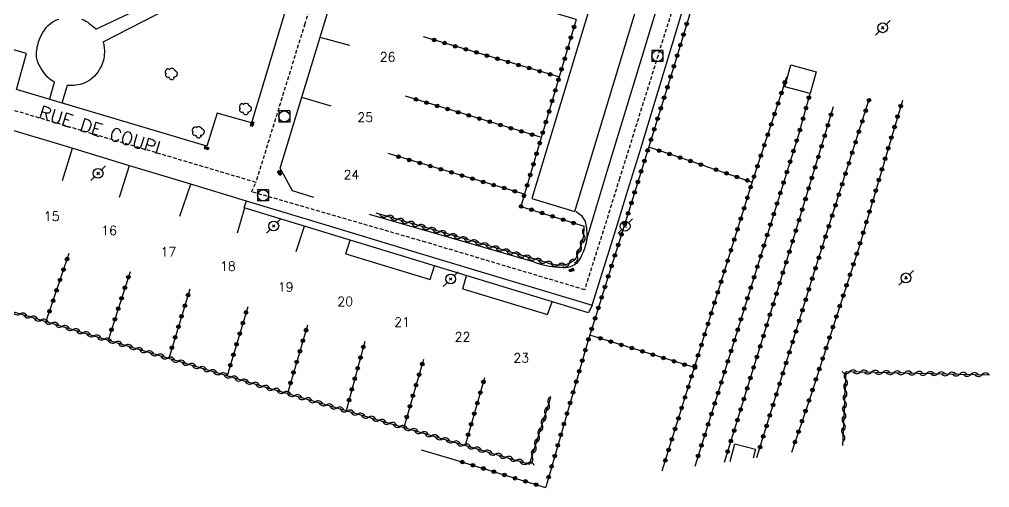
# Model space of a CAD drawing. Header units: millimetres. Extents: x 108019 to 109000, y 147057 to 148000.
# Drawn here: x 108867.9 to 109000, y 147403.8 to 147467.6 of the extents above; entities that cross this region are included whole.
import ezdxf
from ezdxf.enums import TextEntityAlignment as Align

# ---------------------------------------------------------------- set-up
doc = ezdxf.new("R2010")
doc.units = ezdxf.units.MM
doc.linetypes.add('DASHED', pattern=[0.75, 0.5, -0.25])
doc.layers.get('0').update_dxf_attribs({"linetype": 'CONTINUOUS'})
for name, color, linetype in [('W0001', 6, 'DASHED'), ('W0008', 7, 'CONTINUOUS'), ('W0014', 7, 'CONTINUOUS'), ('W0017', 7, 'CONTINUOUS'), ('W0104', 1, 'CONTINUOUS'), ('W0300', 7, 'CONTINUOUS'), ('W0310', 3, 'CONTINUOUS'), ('W0323', 7, 'CONTINUOUS'), ('W0333', 7, 'CONTINUOUS'), ('W0401', 7, 'CONTINUOUS'), ('W0420', 7, 'CONTINUOUS'), ('W0473', 7, 'CONTINUOUS'), ('W0989', 7, 'CONTINUOUS'), ('W0991', 7, 'CONTINUOUS')]:
    doc.layers.add(name, color=color, linetype=linetype)
doc.styles.get("Standard").update_dxf_attribs({"font": 'romans.shx', "width": 0.85})

# ---------------------------------------------------------------- blocks, each defined once
blk = doc.blocks.new('T300')
for p, q in [((-0.8, 0.51), (-0.86, 0.34)), ((-0.86, 0.34), (-0.86, 0.17)), ((-0.86, 0.17), (-0.74, 0.06)), ((-0.69, 0.63), (-0.8, 0.51)), ((-0.8, -0.06), (-0.74, 0.06)), ((-0.74, 0.06), (-0.69, 0.11)), ((-0.57, 0.69), (-0.69, 0.63)), ((-0.46, 0.69), (-0.57, 0.69)), ((-0.29, 0.63), (-0.46, 0.69)), ((-0.29, 0.63), (-0.17, 0.74)), ((-0.23, 0.57), (-0.29, 0.63)), ((-0.17, 0.74), (-0.06, 0.8)), ((-0.06, 0.8), (0.06, 0.8)), ((0.06, 0.8), (0.23, 0.74)), ((0.23, 0.74), (0.34, 0.63)), ((0.34, 0.63), (0.4, 0.51)), ((0.46, 0.46), (0.34, 0.46)), ((0.4, 0.51), (0.4, 0.46)), ((0.57, 0.4), (0.46, 0.46)), ((0.57, 0.4), (0.69, 0.29)), ((0.69, 0.29), (0.74, 0.17)), ((0.74, 0.06), (0.69, -0.17)), ((0.74, 0.17), (0.74, 0.06)), ((-0.8, -0.17), (-0.8, -0.06)), ((-0.8, -0.23), (-0.8, -0.17)), ((-0.74, -0.34), (-0.8, -0.23)), ((-0.69, -0.4), (-0.74, -0.34)), ((-0.51, -0.46), (-0.69, -0.4)), ((-0.4, -0.46), (-0.51, -0.46)), ((-0.4, -0.46), (-0.34, -0.46)), ((-0.34, -0.46), (-0.34, -0.4)), ((-0.34, -0.51), (-0.34, -0.46)), ((-0.29, -0.63), (-0.34, -0.51)), ((-0.17, -0.74), (-0.29, -0.63)), ((-0.06, -0.8), (-0.17, -0.74)), ((0.06, -0.8), (-0.06, -0.8)), ((0.17, -0.74), (0.06, -0.8)), ((0.23, -0.69), (0.17, -0.74)), ((0.29, -0.46), (0.23, -0.46)), ((0.29, -0.63), (0.23, -0.69)), ((0.46, -0.4), (0.29, -0.46)), ((0.34, -0.51), (0.29, -0.63)), ((0.34, -0.51), (0.34, -0.46)), ((0.57, -0.34), (0.46, -0.4)), ((0.63, -0.29), (0.57, -0.34)), ((0.69, -0.17), (0.63, -0.29))]:
    blk.add_line(p, q)
blk = doc.blocks.new('T473')
for p, q in [((-0.166667, 0.166667), (0.166667, -0.166667)), ((-0.166667, -0.166667), (0.166667, 0.166667)), ((0.500001, 0.500001), (1.000002, 1.000002)), ((-1.000002, -1.000002), (-0.500001, -0.500001))]:
    blk.add_line(p, q)
blk.add_ellipse((0, 0), major_axis=(0.471405, 0.471405), ratio=1, start_param=5.4977871438, end_param=11.780972451)
blk = doc.blocks.new('T420')
for p, q in [((0.75, 0.75), (-0.75, 0.75)), ((-0.75, 0.75), (-0.75, -0.75)), ((0.75, 0.75), (0.75, -0.75)), ((0.75, -0.75), (-0.75, -0.75))]:
    blk.add_line(p, q)
blk.add_ellipse((0, 0), major_axis=(-0.53, 0.53), ratio=1, start_param=3.926991, end_param=10.210176)
blk = doc.blocks.new('T401')
for p, q in [((-0.3, 0.3), (0, 0.3)), ((-0.3, -0.25), (-0.3, 0.3)), ((-0.3, 0.15), (0, 0.15)), ((-0.3, 0), (0, 0)), ((0, 0.3), (0, -0.25)), ((-0.3, -0.15), (0, -0.15)), ((-0.3, -0.25), (-0.3, -0.3)), ((-0.3, -0.3), (0, -0.3)), ((0, -0.3), (0, -0.25))]:
    blk.add_line(p, q)
blk = doc.blocks.new('t323o')
at = {"color": 0, "linetype": 'Continuous'}
for radius in [0.25, 0.15]:
    blk.add_circle((0, 0), radius, dxfattribs=at)
blk = doc.blocks.new('t310o')
at = {"color": 0, "linetype": 'Continuous'}
for centre, start, end in [((-0.5, 0.38), 216.8699, 323.1304), ((0.5, -0.37), 36.8699, 143.1303)]:
    blk.add_arc(centre, 0.625, start, end, dxfattribs=at)

msp = doc.modelspace()

# ---------------------------------------------------------------- linework, layer by layer
at = {"layer": 'W0001'}
for points in [[(108867.57, 147530.12), (108887.18, 147523.95), (108920.6, 147513.32), (108951.45, 147504.3), (108965.35, 147500.03), (108956.63, 147468.45), (108949.62, 147445.96), (108944.86, 147430.79), (108923.21, 147437.27), (108899.5, 147444.14), (108900.08, 147445.42)], [(108872.3, 147503.3), (108914.42, 147491.69), (108906.74, 147467), (108900.08, 147445.42)], [(108900.08, 147445.42), (108859.07, 147457.61), (108865.47, 147480)]]:
    msp.add_lwpolyline(points, dxfattribs=at)
at = {"layer": 'W0008'}
msp.add_lwpolyline([(108863.87, 147464.37), (108873.23, 147495.31), (108877.79, 147494.05), (108879.34, 147498.62), (108905.56, 147490.67), (108904.26, 147486.01), (108908.85, 147484.58), (108899.47, 147453.51), (108894.79, 147454.83), (108893.39, 147450.33), (108867.49, 147458.07), (108868.84, 147462.99)], close=True, dxfattribs=at)
for points in [[(108903.41, 147447.35), (108916.04, 147488.9), (108918.26, 147496.34), (108909.68, 147498.96), (108908.61, 147495.52)], [(108961.97, 147492.61), (108960.76, 147488.8), (108959.56, 147484.98), (108958.37, 147481.16), (108957.19, 147477.35), (108954.13, 147467.4), (108951.09, 147457.45), (108948.07, 147447.49), (108945.08, 147437.52)], [(108945.88, 147428.68), (108947.51, 147433.9), (108949.13, 147439.13), (108950.74, 147444.36), (108952.35, 147449.59), (108954.28, 147455.9), (108956.2, 147462.21), (108958.11, 147468.52), (108960.02, 147474.83), (108961.41, 147479.43), (108962.79, 147484.04), (108964.16, 147488.65), (108965.53, 147493.26)], [(108907.98, 147443.34), (108905.08, 147444.27), (108903.41, 147447.35)], [(108937.9, 147434.59), (108915.57, 147441.05)], [(108945.17, 147437.87), (108945.09, 147437.37), (108944.98, 147436.88), (108944.84, 147436.4), (108944.66, 147435.93), (108944.48, 147435.53), (108944.28, 147435.12), (108944.03, 147434.73), (108943.73, 147434.39), (108943.47, 147434.19), (108943.19, 147434.03), (108942.89, 147433.91), (108942.58, 147433.82), (108942.25, 147433.77), (108941.91, 147433.78), (108941.58, 147433.81), (108941.25, 147433.84), (108940.85, 147433.88), (108940.45, 147433.92), (108940.05, 147433.98), (108939.65, 147434.05), (108939.2, 147434.16), (108938.76, 147434.29), (108938.32, 147434.43), (108937.9, 147434.59)]]:
    msp.add_lwpolyline(points, dxfattribs=at)
at = {"layer": 'W0014'}
for points in [[(108878.29, 147466.28), (108884.39, 147469.15), (108881.75, 147474.47)], [(108892.01, 147471.11), (108879.26, 147464.52)], [(108872.67, 147459.09), (108872.55, 147459.15), (108872.42, 147459.21), (108872.3, 147459.29), (108872.19, 147459.36), (108872.03, 147459.49), (108871.87, 147459.62), (108871.72, 147459.76), (108871.58, 147459.91), (108871.38, 147460.15), (108871.19, 147460.4), (108871.02, 147460.66), (108870.86, 147460.93), (108870.67, 147461.25), (108870.5, 147461.58), (108870.35, 147461.93), (108870.25, 147462.29), (108870.22, 147462.52), (108870.2, 147462.75), (108870.2, 147462.98), (108870.22, 147463.21), (108870.24, 147463.43), (108870.28, 147463.66), (108870.32, 147463.88), (108870.37, 147464.1), (108870.49, 147464.55), (108870.66, 147464.99), (108870.86, 147465.42), (108871.09, 147465.83), (108871.3, 147466.16), (108871.53, 147466.49), (108871.8, 147466.8), (108872.1, 147467.07), (108872.45, 147467.3), (108872.83, 147467.49), (108873.23, 147467.64)], [(108876.32, 147467.65), (108876.69, 147467.52), (108876.94, 147467.39), (108877.18, 147467.23), (108877.4, 147467.06), (108877.63, 147466.89), (108877.8, 147466.75), (108877.97, 147466.61), (108878.13, 147466.46), (108878.29, 147466.31)], [(108879.26, 147464.52), (108879.31, 147464.36), (108879.36, 147464.19), (108879.39, 147464.02), (108879.42, 147463.86), (108879.44, 147463.67), (108879.45, 147463.49), (108879.45, 147463.31), (108879.45, 147463.13), (108879.44, 147462.86), (108879.42, 147462.58), (108879.38, 147462.31), (108879.33, 147462.04), (108879.26, 147461.79), (108879.16, 147461.55), (108879.06, 147461.31), (108878.94, 147461.08), (108878.76, 147460.75), (108878.56, 147460.44), (108878.34, 147460.14), (108878.1, 147459.86), (108877.8, 147459.6), (108877.49, 147459.35), (108877.15, 147459.14), (108876.8, 147458.96), (108876.48, 147458.84), (108876.16, 147458.76), (108875.83, 147458.7), (108875.5, 147458.65), (108875.29, 147458.62), (108875.08, 147458.6), (108874.87, 147458.59), (108874.65, 147458.59), (108874.59, 147458.59), (108874.52, 147458.6), (108874.45, 147458.61), (108874.38, 147458.62)], [(108872.04, 147456.8), (108872.67, 147459.12)], [(108874.38, 147458.62), (108873.68, 147456.22)], [(108866.66, 147452.64), (108874.68, 147450.2), (108882.7, 147447.77), (108890.72, 147445.34), (108898.74, 147442.91), (108910.53, 147439.35), (108922.31, 147435.79), (108934.09, 147432.23), (108945.88, 147428.68)], [(108898.5, 147441.96), (108898.79, 147442.89)], [(108945.38, 147427.65), (108898.5, 147441.96)], [(108945.86, 147428.69), (108945.38, 147427.65)]]:
    msp.add_lwpolyline(points, dxfattribs=at)
at = {"layer": 'W0017'}
for points in [[(108912.88, 147464.08), (108908.82, 147465.17)], [(108910.33, 147455.81), (108906.33, 147456.96)], [(108873.74, 147445.68), (108875.12, 147450.07)], [(108881.53, 147443.41), (108882.89, 147447.71)], [(108889.72, 147440.8), (108891.24, 147445.18)], [(108898.54, 147441.94), (108897.54, 147438.52)], [(108905.58, 147435.99), (108906.69, 147439.46)], [(108912.34, 147435.67), (108912.92, 147437.56)], [(108912.34, 147435.67), (108923.8, 147432.21), (108924.39, 147434.06)], [(108928.28, 147430.92), (108928.76, 147432.72)], [(108928.28, 147430.92), (108939.79, 147427.41), (108940.43, 147429.16)]]:
    msp.add_lwpolyline(points, dxfattribs=at)
at = {"layer": 'W0104'}
for points in [[(108943.54, 147441.46), (108954.2, 147476.7), (108948.32, 147478.48), (108937.66, 147443.24)], [(108976.36, 147460.47), (108975.55, 147457.51), (108972.1, 147458.45), (108972.91, 147461.42)]]:
    msp.add_lwpolyline(points, close=True, dxfattribs=at)
for points in [[(108964.67, 147407.42), (108965.3, 147409.83)], [(108965.3, 147409.83), (108968.14, 147409.08), (108967.82, 147407.87)], [(108922.59, 147408.99), (108926.77, 147407.78), (108926.75, 147407.73)]]:
    msp.add_lwpolyline(points, dxfattribs=at)
at = {"layer": 'W0310'}
for points in [[(108851.26, 147442.63), (108848.52, 147433.32), (108899.13, 147418.19), (108937.36, 147407.03), (108940.23, 147416.1)], [(108939.81, 147434.45), (108916.48, 147441.23)], [(108939.81, 147434.45), (108940.07, 147434.39), (108940.33, 147434.33), (108940.6, 147434.28), (108940.86, 147434.24), (108941.12, 147434.21), (108941.37, 147434.19), (108941.63, 147434.17), (108941.89, 147434.18), (108942.11, 147434.21), (108942.32, 147434.25), (108942.53, 147434.31), (108942.74, 147434.4), (108942.98, 147434.53), (108943.22, 147434.68), (108943.45, 147434.85), (108943.64, 147435.06), (108943.81, 147435.34), (108943.93, 147435.64), (108944.02, 147435.95), (108944.12, 147436.24), (108944.27, 147436.61), (108944.42, 147436.99), (108944.55, 147437.37), (108944.66, 147437.75), (108944.71, 147438.03), (108944.74, 147438.31), (108944.76, 147438.59), (108944.78, 147438.87), (108944.79, 147439.02), (108944.79, 147439.16), (108944.79, 147439.3), (108944.78, 147439.45)], [(108980, 147409.6), (108980.48, 147419.64), (109000, 147419.2)]]:
    msp.add_lwpolyline(points, dxfattribs=at)
at = {"layer": 'W0323'}
for points in [[(108963.53, 147482.83), (108957.22, 147461.92), (108950.73, 147441.07), (108945.39, 147424.08), (108939.55, 147403.92), (108939.53, 147403.85)], [(108943.72, 147467.59), (108925.31, 147473.12)], [(108943.72, 147467.59), (108936.18, 147442.15), (108944.78, 147439.45)], [(108941.35, 147459.77), (108922.91, 147465.24)], [(108955.4, 147406.11), (108955.81, 147407.44), (108967.74, 147445.67), (108972.39, 147459.81)], [(108938.82, 147451.59), (108920.46, 147457.14)], [(108974.2, 147452.64), (108975.55, 147457.51)], [(108963.89, 147407.31), (108972.88, 147436.43), (108977.62, 147452), (108978.74, 147455.74)], [(108968.29, 147407.94), (108976.11, 147433.14), (108983.62, 147456.73)], [(108988.12, 147456.56), (108982.18, 147436.49), (108975.41, 147415.73), (108973.03, 147408.61)], [(108974.2, 147452.64), (108962.78, 147415.98), (108959.84, 147406.74)], [(108961.33, 147447.62), (108953.58, 147450.22)], [(108936.61, 147443.83), (108918.09, 147449.34)], [(108961.33, 147447.62), (108967.68, 147445.46)], [(108874.63, 147435.74), (108871.5, 147426.45)], [(108882.95, 147433.25), (108879.97, 147423.92)], [(108891.09, 147430.86), (108888.21, 147421.45)], [(108898.97, 147428.46), (108896.17, 147419.07)], [(108907.12, 147425.98), (108904.37, 147416.66)], [(108914.92, 147423.73), (108912.37, 147414.32)], [(108959.95, 147420.14), (108945.56, 147424.62)], [(108922.91, 147421.3), (108920.21, 147412.04)], [(108931.23, 147418.79), (108928.57, 147409.6)], [(108926.77, 147407.78), (108939.53, 147403.85)], [(108932.47, 147405.99), (108932.48, 147406.02)]]:
    msp.add_lwpolyline(points, dxfattribs=at)
at = {"layer": 'W0333'}
msp.add_lwpolyline([(108943.71, 147441.46), (108944.44, 147440.92), (108944.92, 147440.1), (108945.11, 147439.17), (108945.17, 147438.29), (108945.17, 147437.87)], dxfattribs=at)

# ---------------------------------------------------------------- block references
at = {"layer": 'W0300'}
for p in [(108888.61, 147460.18), (108898.7, 147455.41), (108892.28, 147452.25)]:
    msp.add_blockref('T300', p, dxfattribs=at)
at = {"layer": 'W0310'}
for p, rotation in [((108917.92, 147440.81), 163.796109654375), ((108917.92, 147440.81), 163.7961096547126), ((108919.36, 147440.4), 163.796109654375), ((108919.36, 147440.4), 163.7961096547126), ((108920.8, 147439.98), 163.796109654375), ((108920.8, 147439.98), 163.7961096547126), ((108922.24, 147439.56), 163.796109654375), ((108922.24, 147439.56), 163.7961096547126), ((108923.68, 147439.14), 163.796109654375), ((108923.68, 147439.14), 163.7961096547126), ((108925.12, 147438.72), 163.796109654375), ((108925.12, 147438.72), 163.7961096547126), ((108926.56, 147438.3), 163.796109654375), ((108926.56, 147438.3), 163.7961096547126), ((108928, 147437.88), 163.796109654375), ((108928, 147437.88), 163.7961096547126), ((108944.74, 147438.24), 83.50836000070588), ((108944.74, 147438.24), 83.50836000065806), ((108929.44, 147437.47), 163.796109654375), ((108929.44, 147437.47), 163.7961096547126), ((108930.88, 147437.05), 163.796109654375), ((108930.88, 147437.05), 163.7961096547126), ((108932.32, 147436.63), 163.796109654375), ((108932.32, 147436.63), 163.7961096547126), ((108944.34, 147436.8), 68.18877080231482), ((108944.34, 147436.8), 68.1887708026438), ((108933.76, 147436.21), 163.796109654375), ((108933.76, 147436.21), 163.7961096547126), ((108935.2, 147435.79), 163.796109654375), ((108935.2, 147435.79), 163.7961096547126), ((108936.64, 147435.37), 163.796109654375), ((108936.64, 147435.37), 163.7961096547126), ((108943.83, 147435.39), 68.60247697447254), ((108943.83, 147435.39), 68.60247697470987), ((108938.08, 147434.95), 163.796109654375), ((108938.08, 147434.95), 163.7961096547126), ((108939.52, 147434.54), 163.796109654375), ((108939.52, 147434.54), 163.7961096547126), ((108941.28, 147434.19), 354.1302217615837), ((108941.28, 147434.19), 354.1302217619454), ((108942.75, 147434.4), 27.24144839652701), ((108942.75, 147434.4), 27.24144839567697), ((108867.96, 147427.5), 343.3549832112735), ((108867.96, 147427.5), 343.3549832107583), ((108869.4, 147427.08), 343.3549832112735), ((108869.4, 147427.08), 343.3549832107583), ((108870.84, 147426.65), 343.3549832112735), ((108870.84, 147426.65), 343.3549832107583), ((108872.27, 147426.22), 343.3549832112735), ((108872.27, 147426.22), 343.3549832107583), ((108873.71, 147425.79), 343.3549832112735), ((108873.71, 147425.79), 343.3549832107583), ((108875.15, 147425.36), 343.3549832112735), ((108875.15, 147425.36), 343.3549832107583), ((108876.59, 147424.93), 343.3549832112735), ((108876.59, 147424.93), 343.3549832107583), ((108878.02, 147424.5), 343.3549832112735), ((108878.02, 147424.5), 343.3549832107583), ((108879.46, 147424.07), 343.3549832112735), ((108879.46, 147424.07), 343.3549832107583), ((108880.9, 147423.64), 343.3549832112735), ((108880.9, 147423.64), 343.3549832107583), ((108882.33, 147423.21), 343.3549832112735), ((108882.33, 147423.21), 343.3549832107583), ((108883.77, 147422.78), 343.3549832112735), ((108883.77, 147422.78), 343.3549832107583), ((108885.21, 147422.35), 343.3549832112735), ((108885.21, 147422.35), 343.3549832107583), ((108886.65, 147421.92), 343.3549832112735), ((108886.65, 147421.92), 343.3549832107583), ((108888.08, 147421.49), 343.3549832112735), ((108888.08, 147421.49), 343.3549832107583), ((108889.52, 147421.06), 343.3549832112735), ((108889.52, 147421.06), 343.3549832107583), ((108890.96, 147420.63), 343.3549832112735), ((108890.96, 147420.63), 343.3549832107583), ((108892.39, 147420.2), 343.3549832112735), ((108892.39, 147420.2), 343.3549832107583), ((108893.83, 147419.77), 343.3549832112735), ((108893.83, 147419.77), 343.3549832107583), ((108895.27, 147419.34), 343.3549832112735), ((108895.27, 147419.34), 343.3549832107583), ((108980.93, 147419.63), 358.7134639230226), ((108980.93, 147419.63), 358.7134639231896), ((108982.43, 147419.59), 358.7134639230226), ((108982.43, 147419.59), 358.7134639231896), ((108983.93, 147419.56), 358.7134639230226), ((108983.93, 147419.56), 358.7134639231896), ((108985.43, 147419.52), 358.7134639230226), ((108985.43, 147419.52), 358.7134639231896), ((108986.93, 147419.49), 358.7134639230226), ((108986.93, 147419.49), 358.7134639231896), ((108896.71, 147418.91), 343.3549832112735), ((108896.71, 147418.91), 343.3549832107583), ((108898.14, 147418.48), 343.3549832112735), ((108898.14, 147418.48), 343.3549832107583), ((108899.58, 147418.06), 343.7362272212405), ((108899.58, 147418.06), 343.736227221753), ((108980.43, 147418.59), 87.27747089872976), ((108980.43, 147418.59), 87.27747089860975), ((108988.43, 147419.46), 358.7134639230226), ((108988.43, 147419.46), 358.7134639231896), ((108989.93, 147419.42), 358.7134639230226), ((108989.93, 147419.42), 358.7134639231896), ((108991.43, 147419.39), 358.7134639230226), ((108991.43, 147419.39), 358.7134639231896), ((108992.93, 147419.36), 358.7134639230226), ((108992.93, 147419.36), 358.7134639231896), ((108994.43, 147419.32), 358.7134639230226), ((108994.43, 147419.32), 358.7134639231896), ((108995.93, 147419.29), 358.7134639230226), ((108995.93, 147419.29), 358.7134639231896), ((108997.43, 147419.26), 358.7134639230226), ((108997.43, 147419.26), 358.7134639231896), ((108998.93, 147419.22), 358.7134639230226), ((108998.93, 147419.22), 358.7134639231896), ((108901.02, 147417.64), 343.7362272212405), ((108901.02, 147417.64), 343.736227221753), ((108902.46, 147417.22), 343.7362272212405), ((108902.46, 147417.22), 343.736227221753), ((108903.9, 147416.8), 343.7362272212405), ((108903.9, 147416.8), 343.736227221753), ((108980.36, 147417.1), 87.27747089872976), ((108980.36, 147417.1), 87.27747089860975), ((108905.34, 147416.38), 343.7362272212405), ((108905.34, 147416.38), 343.736227221753), ((108906.78, 147415.95), 343.7362272212405), ((108906.78, 147415.95), 343.736227221753), ((108908.22, 147415.53), 343.7362272212405), ((108908.22, 147415.53), 343.736227221753), ((108939.97, 147415.28), 72.44147295690823), ((108939.97, 147415.28), 72.4414729573909), ((108980.28, 147415.6), 87.27747089872976), ((108980.28, 147415.6), 87.27747089860975), ((108909.66, 147415.11), 343.7362272212405), ((108909.66, 147415.11), 343.736227221753), ((108911.1, 147414.69), 343.7362272212405), ((108911.1, 147414.69), 343.736227221753), ((108912.54, 147414.27), 343.7362272212405), ((108912.54, 147414.27), 343.736227221753), ((108939.52, 147413.85), 72.44147295690823), ((108939.52, 147413.85), 72.4414729573909), ((108980.21, 147414.1), 87.27747089872976), ((108980.21, 147414.1), 87.27747089860975), ((108913.98, 147413.85), 343.7362272212405), ((108913.98, 147413.85), 343.736227221753), ((108915.42, 147413.43), 343.7362272212405), ((108915.42, 147413.43), 343.736227221753), ((108916.86, 147413.01), 343.7362272212405), ((108916.86, 147413.01), 343.736227221753), ((108939.06, 147412.42), 72.44147295690823), ((108939.06, 147412.42), 72.4414729573909), ((108980.14, 147412.6), 87.27747089872976), ((108980.14, 147412.6), 87.27747089860975), ((108918.3, 147412.59), 343.7362272212405), ((108918.3, 147412.59), 343.736227221753), ((108919.74, 147412.17), 343.7362272212405), ((108919.74, 147412.17), 343.736227221753), ((108921.18, 147411.75), 343.7362272212405), ((108921.18, 147411.75), 343.736227221753), ((108922.62, 147411.33), 343.7362272212405), ((108922.62, 147411.33), 343.736227221753), ((108938.61, 147410.99), 72.44147295690823), ((108938.61, 147410.99), 72.4414729573909), ((108980.07, 147411.1), 87.27747089872976), ((108980.07, 147411.1), 87.27747089860975), ((108924.06, 147410.91), 343.7362272212405), ((108924.06, 147410.91), 343.736227221753), ((108925.5, 147410.49), 343.7362272212405), ((108925.5, 147410.49), 343.736227221753), ((108926.94, 147410.07), 343.7362272212405), ((108926.94, 147410.07), 343.736227221753), ((108938.16, 147409.56), 72.44147295690823), ((108938.16, 147409.56), 72.4414729573909), ((108928.38, 147409.65), 343.7362272212405), ((108928.38, 147409.65), 343.736227221753), ((108929.82, 147409.23), 343.7362272212405), ((108929.82, 147409.23), 343.736227221753), ((108931.26, 147408.81), 343.7362272212405), ((108931.26, 147408.81), 343.736227221753), ((108932.7, 147408.39), 343.7362272212405), ((108932.7, 147408.39), 343.736227221753), ((108934.14, 147407.97), 343.7362272212405), ((108934.14, 147407.97), 343.736227221753), ((108935.58, 147407.55), 343.7362272212405), ((108935.58, 147407.55), 343.736227221753), ((108937.71, 147408.13), 72.44147295690823), ((108937.71, 147408.13), 72.4414729573909), ((108937.02, 147407.13), 343.7362272212405), ((108937.02, 147407.13), 343.736227221753)]:
    msp.add_blockref('t310o', p, dxfattribs=dict(at, rotation=rotation))
at = {"layer": 'W0323'}
for p, rotation in [((108943.42, 147466.58), 253.4905789007873), ((108958.75, 147466.99), 253.2032862883453), ((108924.35, 147464.82), 163.4777517469648), ((108925.79, 147464.39), 163.4777517469648), ((108942.99, 147465.14), 253.4905789007873), ((108958.31, 147465.55), 253.2032862883453), ((108927.23, 147463.96), 163.4777517469648), ((108928.67, 147463.54), 163.4777517469648), ((108930.11, 147463.11), 163.4777517469648), ((108942.56, 147463.7), 253.4905789007873), ((108957.88, 147464.11), 253.2032862883453), ((108931.54, 147462.68), 163.4777517469648), ((108932.98, 147462.26), 163.4777517469648), ((108934.42, 147461.83), 163.4777517469648), ((108942.14, 147462.26), 253.4905789007873), ((108957.45, 147462.68), 253.2032862883453), ((108935.86, 147461.4), 163.4777517469648), ((108937.3, 147460.98), 163.4777517469648), ((108938.73, 147460.55), 163.4777517469648), ((108941.71, 147460.82), 253.4905789007873), ((108957.01, 147461.24), 252.725015201286), ((108940.17, 147460.12), 163.4777517469648), ((108941.29, 147459.39), 253.4905789007873), ((108956.56, 147459.81), 252.725015201286), ((108940.86, 147457.95), 253.4905789007873), ((108956.12, 147458.38), 252.725015201286), ((108972.13, 147459.02), 71.82672949733538), ((108921.89, 147456.71), 163.1732064122354), ((108940.43, 147456.51), 253.4905789007873), ((108955.67, 147456.95), 252.725015201286), ((108971.66, 147457.6), 71.82672949733538), ((108975.4, 147456.97), 74.50255849943018), ((108983.58, 147456.6), 72.3357408521411), ((108923.33, 147456.27), 163.1732064122354), ((108924.76, 147455.84), 163.1732064122354), ((108926.2, 147455.4), 163.1732064122354), ((108955.22, 147455.51), 252.725015201286), ((108971.19, 147456.17), 71.82672949733538), ((108975, 147455.53), 74.50255849943018), ((108983.13, 147455.17), 72.3357408521411), ((108987.9, 147455.82), 253.5115823052322), ((108927.63, 147454.97), 163.1732064122354), ((108929.07, 147454.54), 163.1732064122354), ((108930.51, 147454.1), 163.1732064122354), ((108940.01, 147455.07), 253.4905789007873), ((108954.78, 147454.08), 252.725015201286), ((108970.72, 147454.75), 71.82672949733538), ((108974.6, 147454.08), 74.50255849943018), ((108978.41, 147454.64), 73.39055659069948), ((108987.47, 147454.38), 253.5115823052322), ((108931.94, 147453.67), 163.1732064122354), ((108933.38, 147453.23), 163.1732064122354), ((108934.81, 147452.8), 163.1732064122354), ((108939.58, 147453.63), 253.4905789007873), ((108954.33, 147452.65), 252.725015201286), ((108970.26, 147453.32), 71.82672949733538), ((108974.17, 147452.55), 252.6992158573065), ((108977.98, 147453.2), 73.39055659069948), ((108982.67, 147453.74), 72.3357408521411), ((108987.05, 147452.94), 253.5115823052322), ((108936.25, 147452.36), 163.1732064122354), ((108937.69, 147451.93), 163.1732064122354), ((108939.15, 147452.2), 253.4905789007873), ((108953.89, 147451.22), 252.725015201286), ((108969.79, 147451.9), 71.82672949733538), ((108977.55, 147451.76), 73.05520296449126), ((108982.21, 147452.31), 72.3357408521411), ((108986.62, 147451.51), 253.5115823052322), ((108938.73, 147450.76), 253.4905789007873), ((108969.32, 147450.47), 71.82672949733538), ((108973.73, 147451.12), 252.6992158573065), ((108977.11, 147450.33), 73.05520296449126), ((108981.76, 147450.88), 72.3357408521411), ((108986.19, 147450.07), 253.5115823052322), ((108919.52, 147448.91), 163.4461545902212), ((108938.3, 147449.32), 253.4905789007873), ((108953.44, 147449.78), 252.725015201286), ((108955, 147449.74), 161.4852644407299), ((108956.42, 147449.27), 161.4852644407299), ((108957.85, 147448.79), 161.4852644407299), ((108968.85, 147449.05), 71.82672949733538), ((108973.28, 147449.68), 252.6992158573065), ((108976.68, 147448.89), 73.05520296449126), ((108981.3, 147449.45), 72.3357408521411), ((108985.77, 147448.63), 253.5115823052322), ((108920.96, 147448.48), 163.4461545902212), ((108922.4, 147448.06), 163.4461545902212), ((108923.84, 147447.63), 163.4461545902212), ((108925.28, 147447.2), 163.4461545902212), ((108937.88, 147447.88), 253.4905789007873), ((108953, 147448.35), 252.725015201286), ((108959.27, 147448.32), 161.4852644407299), ((108960.69, 147447.84), 161.4852644407299), ((108968.38, 147447.62), 71.82672949733538), ((108972.83, 147448.25), 252.6992158573065), ((108976.24, 147447.46), 73.05520296449126), ((108980.85, 147448.02), 72.3357408521411), ((108926.71, 147446.77), 163.4461545902212), ((108928.15, 147446.35), 163.4461545902212), ((108929.59, 147445.92), 163.4461545902212), ((108937.45, 147446.44), 253.4905789007873), ((108952.55, 147446.92), 252.725015201286), ((108962.75, 147447.14), 341.1490102986749), ((108964.17, 147446.66), 341.1490102986749), ((108965.59, 147446.17), 341.1490102986749), ((108967.92, 147446.2), 71.82672949733538), ((108972.39, 147446.82), 252.6992158573065), ((108975.8, 147446.02), 73.05520296449126), ((108980.39, 147446.59), 72.3357408521411), ((108985.34, 147447.19), 253.5115823052322), ((108931.03, 147445.49), 163.4461545902212), ((108932.46, 147445.06), 163.4461545902212), ((108933.9, 147444.64), 163.4461545902212), ((108937.02, 147445), 253.4905789007873), ((108952.11, 147445.49), 252.725015201286), ((108967.01, 147445.69), 341.1490102986749), ((108967.46, 147444.77), 72.6603121731711), ((108971.94, 147445.39), 252.6992158573065), ((108975.36, 147444.59), 73.05520296449126), ((108979.94, 147445.16), 72.3357408521411), ((108984.92, 147445.75), 253.5115823052322), ((108935.34, 147444.21), 163.4461545902212), ((108936.6, 147443.57), 253.4905789007873), ((108951.66, 147444.06), 252.725015201286), ((108967.01, 147443.33), 72.6603121731711), ((108971.5, 147443.96), 252.6992158573065), ((108979.48, 147443.73), 72.3357408521411), ((108984.49, 147444.31), 253.5115823052322), ((108936.19, 147442.14), 342.5754929619134), ((108951.22, 147442.62), 252.725015201286), ((108971.05, 147442.52), 252.6992158573065), ((108974.93, 147443.15), 73.05520296449126), ((108979.03, 147442.3), 72.3357408521411), ((108984.07, 147442.88), 253.5115823052322), ((108937.63, 147441.69), 342.5754929619134), ((108939.06, 147441.24), 342.5754929619134), ((108940.49, 147440.79), 342.5754929619134), ((108950.77, 147441.19), 252.725015201286), ((108966.57, 147441.9), 72.6603121731711), ((108970.6, 147441.09), 252.6992158573065), ((108974.49, 147441.72), 73.05520296449126), ((108978.57, 147440.87), 72.3357408521411), ((108983.64, 147441.44), 253.5115823052322), ((108941.92, 147440.34), 342.5754929619134), ((108943.35, 147439.9), 342.5754929619134), ((108950.32, 147439.76), 252.531762108029), ((108966.12, 147440.47), 72.6603121731711), ((108970.16, 147439.66), 252.6992158573065), ((108974.05, 147440.28), 73.05520296449126), ((108978.12, 147439.44), 72.3357408521411), ((108983.21, 147440), 253.5115823052322), ((108949.87, 147438.33), 252.531762108029), ((108965.67, 147439.04), 72.6603121731711), ((108969.71, 147438.23), 252.6992158573065), ((108973.62, 147438.85), 73.05520296449126), ((108977.66, 147438.01), 72.3357408521411), ((108982.79, 147438.56), 253.5115823052322), ((108949.42, 147436.9), 252.531762108029), ((108965.23, 147437.61), 72.6603121731711), ((108969.27, 147436.8), 252.6992158573065), ((108973.18, 147437.41), 73.05520296449126), ((108982.36, 147437.12), 253.5115823052322), ((108948.97, 147435.47), 252.531762108029), ((108964.78, 147436.18), 72.6603121731711), ((108968.82, 147435.36), 252.6992158573065), ((108972.74, 147435.98), 72.84256861982591), ((108977.21, 147436.59), 72.3357408521411), ((108981.91, 147435.69), 251.9483669671615), ((108874.37, 147434.98), 251.389496201171), ((108948.52, 147434.04), 252.531762108029), ((108964.33, 147434.74), 72.6603121731711), ((108972.3, 147434.55), 72.84256861982591), ((108976.75, 147435.16), 72.3357408521411), ((108981.45, 147434.26), 251.9483669671615), ((108873.89, 147433.55), 251.389496201171), ((108963.88, 147433.31), 72.6603121731711), ((108968.37, 147433.93), 252.6992158573065), ((108971.85, 147433.11), 72.84256861982591), ((108976.3, 147433.73), 72.3357408521411), ((108980.99, 147432.84), 251.9483669671615), ((108873.41, 147432.13), 251.389496201171), ((108882.71, 147432.49), 252.2883088487082), ((108948.07, 147432.61), 252.531762108029), ((108963.44, 147431.88), 72.6603121731711), ((108967.93, 147432.5), 252.6992158573065), ((108971.41, 147431.68), 72.84256861982591), ((108975.85, 147432.3), 72.76749625912743), ((108980.52, 147431.41), 251.9483669671615), ((108872.94, 147430.71), 251.389496201171), ((108882.25, 147431.06), 252.2883088487082), ((108890.85, 147430.06), 252.9906116545523), ((108947.62, 147431.17), 252.531762108029), ((108962.99, 147430.45), 72.6603121731711), ((108967.48, 147431.07), 252.6992158573065), ((108970.97, 147430.25), 72.84256861982591), ((108975.4, 147430.86), 72.76749625912743), ((108872.46, 147429.29), 251.389496201171), ((108881.8, 147429.63), 252.2883088487082), ((108947.17, 147429.74), 252.531762108029), ((108962.54, 147429.02), 72.6603121731711), ((108967.03, 147429.63), 252.6992158573065), ((108970.53, 147428.81), 72.84256861982591), ((108974.96, 147429.43), 72.76749625912743), ((108980.06, 147429.99), 251.9483669671615), ((108871.98, 147427.87), 251.389496201171), ((108881.34, 147428.2), 252.2883088487082), ((108890.41, 147428.62), 252.9906116545523), ((108898.74, 147427.7), 253.3892823253809), ((108946.72, 147428.31), 252.531762108029), ((108962.1, 147427.58), 72.6603121731711), ((108966.59, 147428.2), 252.6992158573065), ((108970.08, 147427.38), 72.84256861982591), ((108974.52, 147428), 72.76749625912743), ((108979.59, 147428.56), 251.9483669671615), ((108880.88, 147426.77), 252.2883088487082), ((108889.97, 147427.19), 252.9906116545523), ((108898.31, 147426.26), 253.3892823253809), ((108946.27, 147426.88), 252.531762108029), ((108961.65, 147426.15), 72.6603121731711), ((108966.14, 147426.77), 252.6992158573065), ((108974.07, 147426.56), 72.76749625912743), ((108979.13, 147427.13), 251.9483669671615), ((108880.43, 147425.34), 252.2883088487082), ((108889.53, 147425.75), 252.9906116545523), ((108897.89, 147424.82), 253.3892823253809), ((108906.92, 147425.29), 253.5904938937256), ((108945.82, 147425.45), 252.531762108029), ((108965.7, 147425.34), 252.6992158573065), ((108969.64, 147425.95), 72.84256861982591), ((108973.63, 147425.13), 72.76749625912743), ((108978.66, 147425.71), 251.9483669671615), ((108889.09, 147424.32), 252.9906116545523), ((108906.49, 147423.85), 253.5904938937256), ((108945.37, 147424.02), 253.8562133425215), ((108946.99, 147424.18), 162.7142269731798), ((108948.42, 147423.73), 162.7142269731798), ((108961.2, 147424.72), 72.6603121731711), ((108965.25, 147423.91), 252.6992158573065), ((108969.2, 147424.51), 72.84256861982591), ((108973.18, 147423.7), 72.76749625912743), ((108978.2, 147424.28), 251.9483669671615), ((108888.65, 147422.89), 252.9906116545523), ((108897.46, 147423.38), 253.3892823253809), ((108906.07, 147422.41), 253.5904938937256), ((108914.72, 147423.01), 254.8631309733458), ((108944.95, 147422.58), 253.8562133425215), ((108949.85, 147423.29), 162.7142269731798), ((108951.29, 147422.84), 162.7142269731798), ((108952.72, 147422.4), 162.7142269731798), ((108960.76, 147423.29), 72.6603121731711), ((108964.8, 147422.47), 252.6992158573065), ((108968.76, 147423.08), 72.84256861982591), ((108972.74, 147422.27), 72.76749625912743), ((108977.73, 147422.86), 251.9483669671615), ((108897.03, 147421.95), 253.3892823253809), ((108905.64, 147420.97), 253.5904938937256), ((108914.33, 147421.56), 254.8631309733458), ((108944.53, 147421.14), 253.8562133425215), ((108954.15, 147421.95), 162.7142269731798), ((108955.58, 147421.5), 162.7142269731798), ((108957.02, 147421.06), 162.7142269731798), ((108960.31, 147421.86), 72.6603121731711), ((108964.36, 147421.04), 252.6992158573065), ((108968.31, 147421.65), 72.84256861982591), ((108972.29, 147420.83), 72.76749625912743), ((108977.27, 147421.43), 251.9483669671615), ((108896.6, 147420.51), 253.3892823253809), ((108905.22, 147419.54), 253.5904938937256), ((108913.94, 147420.11), 254.8631309733458), ((108922.73, 147420.68), 253.7960795979265), ((108944.12, 147419.7), 253.8562133425215), ((108958.45, 147420.61), 162.7142269731798), ((108959.86, 147420.43), 72.6603121731711), ((108959.88, 147420.17), 162.7142269731798), ((108963.91, 147419.61), 252.6992158573065), ((108967.87, 147420.21), 72.84256861982591), ((108976.8, 147420), 251.9483669671615), ((108913.55, 147418.67), 254.8631309733458), ((108922.31, 147419.24), 253.7960795979265), ((108931.07, 147418.24), 253.8753343689431), ((108943.7, 147418.26), 253.8562133425215), ((108959.41, 147418.99), 72.6603121731711), ((108963.47, 147418.18), 252.6992158573065), ((108967.43, 147418.78), 72.84256861982591), ((108971.85, 147419.4), 72.76749625912743), ((108976.34, 147418.58), 251.9483669671615), ((108904.8, 147418.1), 253.5904938937256), ((108913.16, 147417.22), 254.8631309733458), ((108921.89, 147417.8), 253.7960795979265), ((108943.28, 147416.82), 253.8562133425215), ((108958.97, 147417.56), 72.6603121731711), ((108966.99, 147417.35), 72.84256861982591), ((108971.41, 147417.97), 72.76749625912743), ((108975.87, 147417.15), 251.9483669671615), ((108912.77, 147415.77), 254.8631309733458), ((108921.47, 147416.36), 253.7960795979265), ((108930.65, 147416.8), 253.8753343689431), ((108958.52, 147416.13), 72.6603121731711), ((108963.02, 147416.75), 252.6992158573065), ((108966.54, 147415.91), 72.84256861982591), ((108970.96, 147416.54), 72.76749625912743), ((108975.41, 147415.72), 251.4839240705612), ((108921.05, 147414.92), 253.7960795979265), ((108930.24, 147415.36), 253.8753343689431), ((108942.87, 147415.38), 253.8562133425215), ((108958.07, 147414.7), 72.6603121731711), ((108962.57, 147415.31), 252.3511159193689), ((108966.1, 147414.48), 72.84256861982591), ((108970.52, 147415.1), 72.76749625912743), ((108974.93, 147414.3), 251.4839240705612), ((108920.63, 147413.48), 253.7960795979265), ((108929.82, 147413.92), 253.8753343689431), ((108942.45, 147413.93), 253.8562133425215), ((108957.63, 147413.27), 72.6603121731711), ((108962.12, 147413.88), 252.3511159193689), ((108965.66, 147413.05), 72.84256861982591), ((108970.07, 147413.67), 72.76749625912743), ((108974.45, 147412.88), 251.4839240705612), ((108929.4, 147412.48), 253.8753343689431), ((108942.03, 147412.49), 253.8562133425215), ((108957.18, 147411.83), 72.6603121731711), ((108961.66, 147412.46), 252.3511159193689), ((108965.22, 147411.61), 72.84256861982591), ((108969.63, 147412.24), 72.76749625912743), ((108928.99, 147411.04), 253.8753343689431), ((108941.61, 147411.05), 253.8562133425215), ((108956.73, 147410.4), 72.6603121731711), ((108961.21, 147411.03), 252.3511159193689), ((108969.18, 147410.81), 72.76749625912743), ((108973.98, 147411.46), 251.4839240705612), ((108941.2, 147409.61), 253.8562133425215), ((108956.28, 147408.97), 72.6603121731711), ((108960.75, 147409.6), 252.3511159193689), ((108964.77, 147410.18), 72.84256861982591), ((108968.74, 147409.37), 72.76749625912743), ((108973.5, 147410.04), 251.4839240705612), ((108940.78, 147408.17), 253.8562133425215), ((108960.3, 147408.17), 252.3511159193689), ((108964.33, 147408.75), 72.84256861982591), ((108928.2, 147407.33), 342.8950625045258), ((108929.63, 147406.89), 342.8950625045258), ((108931.07, 147406.45), 342.8950625045258), ((108940.36, 147406.73), 253.8562133425215), ((108955.84, 147407.54), 72.6603121731711), ((108932.5, 147406.01), 342.8950625045258), ((108933.93, 147405.57), 342.8950625045258), ((108935.37, 147405.13), 342.8950625045258), ((108939.95, 147405.29), 253.8562133425215), ((108936.8, 147404.69), 342.8950625045258), ((108938.24, 147404.25), 342.8950625045258)]:
    msp.add_blockref('t323o', p, dxfattribs=dict(at, rotation=rotation))
at = {"layer": 'W0401'}
for p, rotation in [((108899.73, 147453.34), 343.0983178240141), ((108893.32, 147449.94), 253.1506448133542), ((108903.45, 147446.8), 28.53996275064663), ((108943.03, 147433.61), 109.684303976643)]:
    msp.add_blockref('T401', p, dxfattribs=dict(at, rotation=rotation))
at = {"layer": 'W0420'}
for p in [(108954.77, 147462.62), (108903.96, 147454.39), (108901.07, 147443.66)]:
    msp.add_blockref('T420', p, dxfattribs=at)
at = {"layer": 'W0473'}
for p in [(108985.45, 147466.47), (108878.6, 147446.66), (108902.52, 147439.49), (108950.37, 147439.45), (108926.61, 147432.25), (108988.63, 147432.41)]:
    msp.add_blockref('T473', p, dxfattribs=at)

# ---------------------------------------------------------------- texts
at = {"layer": 'W0989'}
msp.add_text('RUE DE COUPI', height=1.75, rotation=342.8874, dxfattribs=at).set_placement((108870.39, 147454.24))
at = {"layer": 'W0991'}
for s, p in [('26', (108918.03, 147462.51)), ('25', (108914.97, 147454.29)), ('24', (108913.1, 147446.47)), ('15', (108872.28, 147440.81)), ('16', (108880.09, 147438.87)), ('17', (108888.17, 147435.95)), ('18', (108896.27, 147434)), ('19', (108904.15, 147431.16)), ('20', (108912.25, 147429.2)), ('21', (108919.99, 147426.39)), ('22', (108928.22, 147424.37)), ('23', (108936.22, 147421.52))]:
    msp.add_text(s, height=1.25, dxfattribs=at).set_placement(p, align=Align.MIDDLE_CENTER)

doc.saveas('drawing.dxf')
